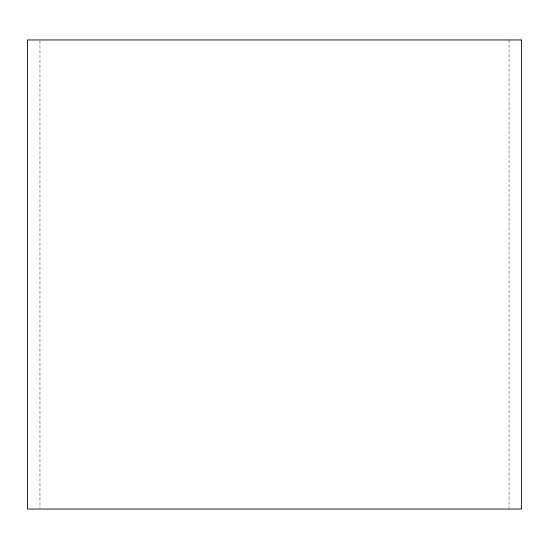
<?xml version="1.0" encoding="UTF-8"?>
<svg xmlns="http://www.w3.org/2000/svg" width="549" height="549" viewBox="0 0 549 549"><rect width="100%" height="100%" fill="white"/><g stroke="black" fill="none" stroke-linecap="round" stroke-linejoin="round"><path stroke-width="0.41" stroke-dasharray="2.75 2.06" d="M509.04 39.96L509.04 508.182M39.96 40.818L39.96 508.182"/><path stroke-width="0.82" d="M521.55 39.96L27.45 39.96L27.45 509.04L521.55 509.04L521.55 39.96"/></g></svg>
